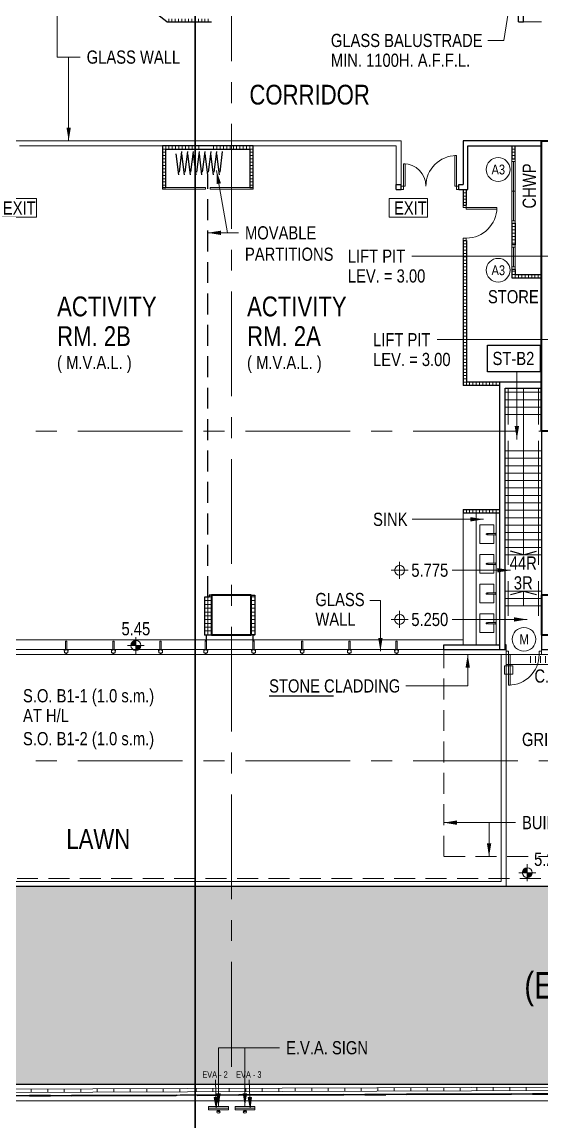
# Model space of a CAD drawing. Header units: millimetres. Extents: x 833576263 to 1668046980, y 817519639 to 1636103653.
# Drawn here: x 834008546 to 834024303, y 818025983 to 818059327 of the extents above; entities that cross this region are included whole.
import ezdxf
from ezdxf.enums import TextEntityAlignment as Align

# ---------------------------------------------------------------- set-up
doc = ezdxf.new("R2010")
doc.units = ezdxf.units.MM
doc.header["$LTSCALE"] = 100
doc.header["$MEASUREMENT"] = 0
for name, pattern in [('C160$0$DASHED', [19.05, 12.7, -6.35]), ('R_LINE_SEC$0$CENTER', [50.8, 31.75, -6.35, 6.35, -6.35]), ('R_P_Grid$0$CENTER', [50.8, 31.75, -6.35, 6.35, -6.35]), ('R_P_LG$0$Dash', [6.35, 3.175, -3.175]), ('R_P_LG$0$HIDDEN', [9.525, 6.35, -3.175]), ('R_P_LG$0$HIDDEN2', [4.7625, 3.175, -1.5875])]:
    doc.linetypes.add(name, pattern=pattern)
doc.layers.get('Defpoints').update_dxf_attribs({"color": 170})
for name, color, linetype in [('C160$0$EVA', 1, 'C160$0$DASHED'), ('R_LINE_SEC$0$M-REFE', 3, 'Continuous'), ('X-REF', 7, 'Continuous')]:
    doc.layers.add(name, color=color, linetype=linetype)
doc.layers.add('C_DWG1002P00L0LGGBP$0$C_UNDERLINE OR FSI', color=7, linetype='Continuous', true_color=0xf56e7d)
doc.layers.add('R_P_Grid$0$Defpoints-1', color=5, linetype='Continuous', plot=False)
for name, color, linetype, lineweight in [('R_P_Grid$0$RDA0251', 1, 'R_P_Grid$0$CENTER', 18), ('R_P_Grid$0$RDA9101_21A', 2, 'R_P_Grid$0$CENTER', 35), ('R_P_LG$0$4-LINE', 7, 'Continuous', 9), ('R_P_LG$0$6-WIND-CW', 1, 'Continuous', 18), ('R_P_LG$0$A-ANNO-KEYN', 8, 'Continuous', 9), ('R_P_LG$0$RDA0321', 7, 'Continuous', 18), ('R_P_LG$0$RDA0322', 1, 'Continuous', 18), ('R_P_LG$0$RDA04011', 4, 'Continuous', 25), ('R_P_LG$0$RDA04031', 3, 'Continuous', 25), ('R_P_LG$0$RDA0502', 4, 'Continuous', 25), ('R_P_LG$0$RDA0506', 7, 'Continuous', 18), ('R_P_LG$0$RDA0621', 7, 'Continuous', 13), ('R_P_LG$0$RDA0624', 7, 'Continuous', 13), ('R_P_LG$0$RDA2141', 6, 'Continuous', 13), ('R_P_LG$0$RDA2142', 1, 'Continuous', 18), ('R_P_LG$0$RDA2202', 3, 'Continuous', 25), ('R_P_LG$0$RDA2203', 11, 'Continuous', 25), ('R_P_LG$0$RDA2301', 7, 'Continuous', 18), ('R_P_LG$0$RDA2302', 7, 'R_P_LG$0$HIDDEN', 18), ('R_P_LG$0$RDA2401', 1, 'Continuous', 18), ('R_P_LG$0$RDA2804S', 2, 'Continuous', 35), ('R_P_LG$0$RDA3151', 1, 'Continuous', 18), ('R_P_LG$0$RDA4401', 1, 'Continuous', 18), ('R_P_LG$0$RDA4701', 7, 'Continuous', 18), ('R_P_LG$0$RDA4702', 6, 'Continuous', 18), ('R_P_LG$0$RDA5803', 1, 'Continuous', 20), ('R_P_LG$0$RDA7101', 1, 'Continuous', 18), ('R_P_LG$0$RDA7202', 1, 'Continuous', 13), ('R_P_LG$0$RDA7401', 4, 'Continuous', 18), ('R_P_LG$0$RDA8201', 7, 'Continuous', 18), ('R_WKCD_PARK$0$RDA9801', 7, 'Continuous', 18)]:
    doc.layers.add(name, color=color, linetype=linetype, lineweight=lineweight)
doc.layers.add('R_P_LG$0$UN-PLOT', color=7, linetype='Continuous', lineweight=18, plot=False)
doc.styles.add('R_P_LG$0$Arial', font='arial.ttf', dxfattribs={"width": 0.8})
doc.styles.add('R_P_LG$0$Arial_2', font='arial.ttf', dxfattribs={"width": 0.8, "height": 200})
doc.styles.add('R_P_LG$0$Arial_3', font='arial.ttf', dxfattribs={"width": 0.8, "height": 800})
doc.styles.add('R_P_LG$0$romans', font='arial.ttf', dxfattribs={"width": 0.8})
doc.dimstyles.new('R_P_LG$0$M_200LA', dxfattribs={"dimscale": 200, "dimtxt": 2.5, "dimasz": 2, "dimexe": 0.8, "dimexo": 0, "dimgap": 0.75, "dimtad": 1, "dimdec": 0, "dimrnd": 1, "dimzin": 12, "dimdsep": 46, "dimtxsty": 'R_P_LG$0$romans', "dimcen": 2, "dimdle": 1, "dimclrd": 7, "dimclre": 7, "dimclrt": 4, "dimaunit": 1, "dimadec": 3, "dimazin": 0, "dimtfac": 1, "dimtdec": 0, "dimtix": 1, "dimtmove": 2, "dimatfit": 3, "dimfxl": 1, "dimtolj": 1, "dimlwd": 18, "dimlwe": 18, "dimarcsym": 0})

# ---------------------------------------------------------------- blocks, each defined once
blk = doc.blocks.new('R_P_Grid')
at = {"layer": 'R_P_Grid$0$Defpoints-1'}
blk.add_lwpolyline([(834116993, 818077298.7), (834126573.4, 818091401.7), (834130474, 818097143.7), (834143758.4, 818116699.7), (833974486.8, 818116699.7, 0.0534924), (833969964, 818084413.7), (833969890, 818040226.7), (833984641, 818026700), (834067586.5, 818026987.1), (834108001, 818027127, -0.1498646)], format="xyb", close=True, dxfattribs=at)
at = {"layer": 'R_P_Grid$0$RDA0251'}
for p, q in [((834014890, 818027660), (834014890, 818124763.4)), ((833964515, 818046926.7), (834072885.2, 818046926.7)), ((833964515, 818036926.7), (834072885.2, 818036926.7))]:
    blk.add_line(p, q, dxfattribs=at)
at = {"layer": 'R_P_Grid$0$RDA9101_21A'}
blk.add_lwpolyline([(834116993, 818077298.7), (834130474, 818097143.7), (834143758.4, 818116699.7), (833974486.8, 818116699.7, 0.0534924), (833969964, 818084413.7), (833969890, 818040226.7), (833984641, 818026700), (834067586.5, 818026987.1), (834108001, 818027127, -0.1498646)], format="xyb", close=True, dxfattribs=at)
blk = doc.blocks.new('R_site')
at = {"layer": 'Defpoints', "flags": 128}
blk.add_lwpolyline([(834176136, 818164363), (834130474, 818097144), (834116993, 818077299), (834114839, 818072797), (834112948, 818068179), (834111324, 818063460), (834109974, 818058655), (834108902, 818053781), (834108111, 818048853), (834107605, 818043888), (834107384, 818038902), (834107449, 818033912), (834107801, 818028934), (834108000, 818027127), (833984641, 818026700), (833969890, 818040227), (833969928, 818062443), (833969964, 818084414), (833970930, 818097534), (833973343, 818111639), (833977020, 818125729), (833981574, 818138095)], dxfattribs=at)
blk = doc.blocks.new('R_WKCD_PARK')
at = {"layer": 'R_WKCD_PARK$0$RDA9801'}
for p, q in [((834066315, 818027127), (833996690, 818027127)), ((834065815, 818026627), (833997190, 818026627))]:
    blk.add_line(p, q, dxfattribs=at)
blk = doc.blocks.new('R_P_LG$0$P46A_Door-Passage-Single-Flush - 925 x 2500mm-4332658-LG_F _5_000 Mpd_')
at = {"layer": 'R_P_LG$0$RDA3151'}
for p, q in [((-537, 44), (-462, 44)), ((-537, -56), (-537, 44)), ((-462, 44), (-462, -56)), ((462, 44), (537, 44)), ((462, -56), (462, 44)), ((537, 44), (537, -56)), ((-462, -56), (-537, -56)), ((418, -56), (462, -56)), ((418, -981), (418, -56)), ((537, -56), (462, -56)), ((462, -56), (462, -981)), ((462, -981), (418, -981))]:
    blk.add_line(p, q, dxfattribs=at)
blk.add_arc((462, -56), 925, 180, 270, dxfattribs=at)
blk = doc.blocks.new('R_P_LG$0$P46A_Symb_EXIT')
at = {"layer": 'R_P_LG$0$RDA7101'}
for p, q in [((-2.61, -0.99), (-2.61, 1.81)), ((-2.61, 1.81), (3.2, 1.81)), ((3.2, 1.81), (3.2, -0.99)), ((3.2, -0.99), (-2.61, -0.99))]:
    blk.add_line(p, q, dxfattribs=at)
at = {"layer": 'R_P_LG$0$RDA7101', "insert": (-1.89, 1.39), "char_height": 2, "width": 6.157, "attachment_point": 1, "style": 'R_P_LG$0$Arial_3'}
blk.add_mtext('EXIT', dxfattribs=at)
blk = doc.blocks.new('R_P_LG$0$LMark-FFL-1')
h = blk.add_hatch(color=256)
h.paths.add_polyline_path([(0, 0.75, 0.414214), (-0.75, 0), (0, 0)])
h.paths.add_polyline_path([(0.75, 0), (0, 0), (0, -0.75, 0.414214)])
for p, q in [((-1.28, 0), (1.28, 0)), ((0, 1.28), (0, -1.28))]:
    blk.add_line(p, q)
blk.add_circle((0, 0), 0.75)
at = {"color": 7, "style": 'R_P_LG$0$romans', "width": 0.8}
blk.add_attdef('FFL', (1.03, 1.03), '', height=2, dxfattribs=at)
blk = doc.blocks.new('R_P_LG$0$P46A_Door-Passage-Single-Flush-with-Vision-Panel - 925 x 2500mm-5915135-LG_F _5_000 Mpd_')
at = {"layer": 'R_P_LG$0$RDA3151'}
for p, q in [((-537, 19), (-462, 19)), ((-537, -81), (-537, 19)), ((-462, 19), (-462, -81)), ((462, 19), (537, 19)), ((462, -81), (462, 19)), ((537, 19), (537, -81)), ((-462, -81), (-537, -81)), ((418, -81), (462, -81)), ((418, -1006), (418, -81)), ((537, -81), (462, -81)), ((462, -81), (462, -1006)), ((462, -1006), (418, -1006))]:
    blk.add_line(p, q, dxfattribs=at)
blk.add_arc((462, -81), 925, 180, 270, dxfattribs=at)
blk = doc.blocks.new('R_P_LG$0$AP_900_900')
at = {"layer": 'R_P_LG$0$RDA3151'}
for points in [[(-975, -84), (-900, -84), (-900, 16), (-975, 16)], [(-900, -34), (-900, 16), (0, 16), (0, -34)], [(0, -34), (0, 16), (900, 16), (900, -34)], [(900, -84), (975, -84), (975, 16), (900, 16)], [(-900, -84), (-900, -34), (0, -34), (0, -84)], [(0, -84), (0, -34), (900, -34), (900, -84)]]:
    blk.add_lwpolyline(points, close=True, dxfattribs=at)
blk = doc.blocks.new('R_P_LG$0$LMark-SFL-1')
for p, q in [((-1.28, 0), (1.28, 0)), ((0, 1.28), (0, -1.28))]:
    blk.add_line(p, q)
blk.add_circle((0, 0), 0.75)
at = {"color": 7, "style": 'R_P_LG$0$romans', "width": 0.8}
blk.add_attdef('SFL', (1.03, 1.03), '', height=2, dxfattribs=at)
blk = doc.blocks.new('R_P_LG$0$DD_925-675')
at = {"layer": 'R_P_LG$0$RDA3151'}
for points in [[(0, -100), (0, 0), (75, 0), (75, -100)], [(75, -775), (120, -775), (120, -100), (75, -100)], [(1675, -100), (1675, -1025), (1630, -1025), (1630, -100)], [(1750, -100), (1675, -100), (1675, 0), (1750, 0)]]:
    blk.add_lwpolyline(points, close=True, dxfattribs=at)
for centre, radius, start, end in [((75, -100), 675, 270, 0), ((1675, -100), 925, 180, 270)]:
    blk.add_arc(centre, radius, start, end, dxfattribs=at)
blk = doc.blocks.new('R_P_LG$0$A$C1CCC35F4')
at = {"layer": 'R_P_LG$0$RDA7401'}
for p, q in [((-700, -4000), (-700, 0)), ((-100, 0), (0, 0)), ((-100, -4000), (-100, 0)), ((0, 0), (0, -4000)), ((-595, -935), (-595, -365)), ((-595, -365), (-165, -365)), ((-110, -633), (-350, -633)), ((-350, -668), (-350, -633)), ((-165, -365), (-165, -633)), ((-100, -610), (-110, -610)), ((-110, -690), (-110, -610)), ((-165, -935), (-595, -935)), ((-350, -668), (-110, -668)), ((-165, -668), (-165, -935)), ((-110, -690), (-100, -690)), ((-595, -1835), (-595, -1265)), ((-595, -1265), (-165, -1265)), ((-165, -1265), (-165, -1532)), ((-110, -1532), (-350, -1532)), ((-350, -1567), (-350, -1532)), ((-350, -1567), (-110, -1567)), ((-165, -1567), (-165, -1835)), ((-100, -1510), (-110, -1510)), ((-110, -1590), (-110, -1510)), ((-110, -1590), (-100, -1590)), ((-165, -1835), (-595, -1835)), ((-595, -2735), (-595, -2165)), ((-595, -2165), (-165, -2165)), ((-165, -2165), (-165, -2433)), ((-110, -2433), (-350, -2433)), ((-350, -2468), (-350, -2433)), ((-350, -2468), (-110, -2468)), ((-165, -2468), (-165, -2735)), ((-100, -2410), (-110, -2410)), ((-110, -2490), (-110, -2410)), ((-110, -2490), (-100, -2490)), ((-165, -2735), (-595, -2735)), ((-595, -3635), (-595, -3065)), ((-595, -3065), (-165, -3065)), ((-110, -3332), (-350, -3332)), ((-350, -3367), (-350, -3332)), ((-165, -3065), (-165, -3332)), ((-100, -3310), (-110, -3310)), ((-110, -3390), (-110, -3310)), ((-165, -3635), (-595, -3635)), ((-350, -3367), (-110, -3367)), ((-165, -3367), (-165, -3635)), ((-110, -3390), (-100, -3390)), ((0, -4000), (-100, -4000))]:
    blk.add_line(p, q, dxfattribs=at)
blk.add_lwpolyline([(-700, -4000), (0, -4000), (0, 0), (-700, 0)], close=True, dxfattribs=at)
for centre, start, end in [((-380, -1550), 90, 270), ((-380, -1550), 270, 90), ((-380, -3350), 90, 270), ((-380, -3350), 270, 90)]:
    blk.add_arc(centre, 20, start, end, dxfattribs=at)
for centre, major_axis, start_param, end_param in [((-380, -650), (0, -20), 3.141593, 6.283185), ((-380, -650), (20, 0), 4.712389, 7.853982), ((-380, -2450), (0, -20), 3.141593, 6.283185), ((-380, -2450), (20, 0), 4.712389, 7.853982)]:
    blk.add_ellipse(centre, major_axis=major_axis, ratio=1, start_param=start_param, end_param=end_param, dxfattribs=at)
blk = doc.blocks.new('R_P_LG$0$P46A_EVA_POST_INDICATION SIGN - EVA-2 Two Side-10184191-LG_F _5_000 Mpd_')
at = {"layer": 'R_P_LG$0$4-LINE'}
for p, q in [((300, -30), (-300, -30)), ((-300, -30), (-300, -80)), ((-300, -80), (300, -80)), ((300, -80), (300, -30))]:
    blk.add_line(p, q, dxfattribs=at)
for start, end in [(0, 180), (180, 0)]:
    blk.add_arc((0, 0), 25, start, end, dxfattribs=at)
blk = doc.blocks.new('R_P_LG$0$P46A_EVA_POST_NO PARKING SIGN - EVA-3 Two Side-10180051-LG_F _5_000 Mpd_')
at = {"layer": 'R_P_LG$0$4-LINE'}
for p, q in [((300, -30), (-300, -30)), ((-300, -30), (-300, -80)), ((-300, -80), (300, -80)), ((300, -80), (300, -30))]:
    blk.add_line(p, q, dxfattribs=at)
for start, end in [(0, 180), (180, 0)]:
    blk.add_arc((0, 0), 25, start, end, dxfattribs=at)
blk = doc.blocks.new('R_P_LG$0$A$C2FB5719A')
at = {"layer": 'R_P_LG$0$A-ANNO-KEYN'}
for points in [[(834014433, 818026423), (834014476, 818026724), (834014370, 818026721)], [(834015458, 818026423), (834015501, 818026724), (834015395, 818026721)]]:
    blk.add_hatch(color=256, dxfattribs=at).paths.add_polyline_path(points, flags=0)
for p, q in [((834014433, 818026423), (834014405, 818027257)), ((834015458, 818026423), (834015430, 818027257)), ((834014476, 818026724), (834014370, 818026721)), ((834014370, 818026721), (834014433, 818026423)), ((834014433, 818026423), (834014476, 818026724)), ((834015501, 818026724), (834015395, 818026721)), ((834015395, 818026721), (834015458, 818026423)), ((834015458, 818026423), (834015501, 818026724))]:
    blk.add_line(p, q, dxfattribs=at)
at = {"layer": 'R_P_LG$0$4-LINE', "rotation": 180}
for name, p in [('R_P_LG$0$P46A_EVA_POST_INDICATION SIGN - EVA-2 Two Side-10184191-LG_F _5_000 Mpd_', (834014500, 818026321)), ('R_P_LG$0$P46A_EVA_POST_NO PARKING SIGN - EVA-3 Two Side-10180051-LG_F _5_000 Mpd_', (834015300, 818026321))]:
    blk.add_blockref(name, p, dxfattribs=at)
at = {"layer": 'R_P_LG$0$A-ANNO-KEYN', "char_height": 200, "width": 955.61, "attachment_point": 1, "style": 'R_P_LG$0$Arial_2'}
for s, insert in [('EVA - 2', (834014009, 818027523)), ('EVA - 3', (834015033, 818027523))]:
    blk.add_mtext(s, dxfattribs=dict(at, insert=insert))
blk = doc.blocks.new('R_P_LG$0$A$C42395E31')
at = {"layer": 'R_P_LG$0$4-LINE'}
blk.add_blockref('R_P_LG$0$A$C2FB5719A', (0, 0), dxfattribs=at)
blk = doc.blocks.new('R_P_LG$0$A$C75553344')
at = {"layer": 'Defpoints', "color": 5, "linetype": 'R_P_LG$0$HIDDEN2'}
blk.add_circle((0, 0), 25, dxfattribs=at)
at = {"layer": 'R_P_LG$0$RDA8201'}
blk.add_lwpolyline([(-300, 30), (300, 30), (300, 130), (-300, 130)], close=True, dxfattribs=at)
blk.add_circle((0, -25), 50, dxfattribs=at)
blk = doc.blocks.new('R_P_LG$0$AP_600')
at = {"layer": 'R_P_LG$0$RDA3151'}
for points in [[(0, 0), (75, 0), (75, 100), (0, 100)], [(75, 50), (75, 100), (675, 100), (675, 50)], [(75, 0), (75, 50), (675, 50), (675, 0)], [(675, 0), (750, 0), (750, 100), (675, 100)]]:
    blk.add_lwpolyline(points, close=True, dxfattribs=at)
blk = doc.blocks.new('R_P_LG$0$Rectangular Mullion - Steel Tee 300 x 120-9992588-LG_F _5_000 Mpd_')
at = {"layer": 'R_P_LG$0$6-WIND-CW'}
for p, q in [((-20, 134), (-20, 404)), ((-20, 404), (20, 404)), ((20, 404), (20, 134)), ((-60, 134), (-20, 134)), ((-60, 104), (-60, 134)), ((-54, 104), (-60, 104)), ((-54, 54), (-54, 104)), ((-14, 54), (-54, 54)), ((-14, 0), (-14, 54)), ((14, 0), (-14, 0)), ((54, 54), (14, 54)), ((14, 54), (14, 0)), ((20, 134), (60, 134)), ((60, 104), (54, 104)), ((54, 104), (54, 54)), ((60, 134), (60, 104))]:
    blk.add_line(p, q, dxfattribs=at)
blk = doc.blocks.new('R_LINE_SEC')
at = {"layer": 'R_LINE_SEC$0$M-REFE', "linetype": 'R_LINE_SEC$0$CENTER', "const_width": 50}
blk.add_lwpolyline([(834013790, 818022093), (834013790, 818120927)], dxfattribs=at)
blk = doc.blocks.new('C_DWG1002P00L0LGGBP')
at = {"layer": 'C_DWG1002P00L0LGGBP$0$C_UNDERLINE OR FSI'}
blk.add_line((834016034, 818038902), (834017988, 818038902), dxfattribs=at)
blk = doc.blocks.new('C160')
at = {"layer": 'C160$0$EVA', "flags": 128}
blk.add_lwpolyline([(834128.317, 818030.08, -0.145844), (834116.042, 818026.421), (834088.573, 818026.421, 0.016359), (834087.2, 818026.376, 0.046979), (834021.54, 818015.826, -0.056187), (833969.364, 818008.422, 0.405705), (833955.668, 817994.334), (833955.618, 817879.824), (833955.722, 817865.438), (833956.59, 817853.63, 0.118446), (833959.114, 817845.73, 0.022563), (833976.131, 817820.318, 0.150268), (833991.721, 817808.776, 0.0852), (834018.736, 817804.167, 0.061119), (834043.876, 817807.277, -0.46092), (834055.521, 817798.987, 0.31719), (834075.122, 817775.842, 0.09515), (834184.419, 817768.828, 0.2774), (834239.09, 817811.861), (834242.392, 817820.559, -0.510377), (834255.055, 817823.984), (834260.246, 817819.79, 0.373727), (834277.287, 817820.398, -0.373727), (834287.905, 817820.777), (834291.644, 817817.756), (834296.232, 817823.434), (834292.655, 817826.325, -0.414214), (834291.445, 817837.716), (834332.502, 817888.525, -0.350062), (834342.367, 817890.708, 0.102667), (834400.842, 817875.706, 0.100957), (834409.137, 817876.999), (834444.015, 817889.966, 0.332678), (834453.167, 817904.166), (834452.857, 817908.595, -0.155717), (834454.024, 817913.381), (834445.783, 817911.703, -0.115419), (834446.872, 817908.177), (834447.182, 817903.747, -0.332678), (834441.924, 817895.59), (834407.046, 817882.623, -0.100957), (834401.121, 817881.699, -0.051411), (834372.209, 817886.047), (834379.39, 817889.501, 0.162917), (834396.595, 817906.227), (834392.123, 817910.781, -0.179073), (834376.789, 817894.908), (834366.567, 817889.991, -0.199372), (834360.364, 817889.652, -0.049629), (834334.8, 817901.625), (834322.119, 817909.179), (834319.048, 817904.024), (834323.346, 817901.465, -0.45655), (834325.501, 817889.415), (834274.553, 817826.357, -0.414214), (834263.162, 817825.148), (834259.846, 817827.828, -0.2375), (834248.727, 817852.408, -0.000008), (834248.76, 817853.209), (834242.765, 817853.459, 0.000008), (834242.732, 817852.657, 0.098884), (834244.917, 817838.726, -0.341761), (834241.931, 817829.272, 0.151594), (834236.782, 817822.688), (834233.48, 817813.99, -0.2774), (834183.667, 817774.781, -0.09515), (834076.628, 817781.65, -0.220431), (834063.432, 817792.491, -0.264689), (834064.805, 817812.539, -0.098357), (834067.029, 817814.779, 0.140841), (834072.196, 817820.936), (834089.614, 817860.11, -0.147837), (834100.578, 817872.816, -0.410901), (834111.707, 817870.393, 0.031692), (834114.287, 817866.928, 0.252242), (834125.77, 817862.431, -0.125686), (834129.746, 817861.915), (834135.114, 817859.776), (834142.622, 817855.048), (834145.562, 817859.914), (834128.702, 817870.086, -0.390962), (834117.887, 817872.026, -0.013137), (834117.027, 817873.227, -0.385183), (834118.544, 817883.988, 0.012387), (834120.815, 817885.981, 0.008404), (834123.055, 817888.118), (834117.142, 817894.113, -0.038497), (834096.207, 817877.116, 0.137723), (834084.132, 817862.548), (834066.714, 817823.373, -0.191803), (834062.187, 817818.953), (834051.762, 817814.614, -0.446391), (834035.637, 817822.309, 0.118164), (834032.365, 817828.01), (834034.386, 817830.321), (834031.649, 817832.687, -0.153015), (834020.841, 817838.946), (834021.04, 817839.146), (834020.346, 817839.938), (834020.139, 817839.748, -0.076925), (834016.885, 817845.319), (834013.267, 817848.405), (834007.454, 817841.536, -0.399413), (834008.806, 817824.317), (834007.069, 817822.176), (834011.728, 817818.395), (834015.819, 817823.438, -1.550619), (834022.422, 817810.24, -0.009421), (834018.731, 817810.167, -0.052259), (834003.179, 817811.781, -0.032796), (833993.716, 817814.435, -0.150265), (833980.961, 817823.878, -0.022565), (833964.244, 817848.84, -0.118446), (833962.574, 817854.07), (833961.721, 817865.68), (833961.618, 817879.845), (833961.668, 817994.332, -0.405705), (833969.536, 818002.425, 0.056187), (834023.043, 818010.017, -0.046979), (834087.592, 818020.389, -0.016359), (834088.573, 818020.421), (834116.042, 818020.421, 0.146696), (834131.681, 818025.11, -0.021313), (834130.797, 818030.541, -0.021313)], format="xyb", dxfattribs=at)
blk = doc.blocks.new('R_P_LG')
at = {"layer": 'R_P_LG$0$RDA0621'}
h = blk.add_hatch(dxfattribs=at)
h.set_pattern_fill('_USER', color=256, scale=100, double=1, pattern_type=0)
h.set_pattern_definition([(0, (834014890, 818059426.7), (0, 100), []), (90, (834014890, 818059426.7), (-100, 6e-15), [])])
h.paths.add_polyline_path([(834014290, 818059326.7), (834012989.9999, 818059326.7), (834012989.9999, 818059426.7), (834014290, 818059426.7)])
h = blk.add_hatch(dxfattribs=at)
h.set_pattern_fill('_USER', color=256, scale=100, double=1, pattern_type=0)
h.set_pattern_definition([(0, (834012900, 818055476.7), (0, 100), []), (90, (834012900, 818055476.7), (-100, 6e-15), [])])
h.paths.add_polyline_path([(834013962.2801, 818055576.7), (834012800, 818055576.7), (834012800, 818054351.7), (834012900, 818054351.7), (834012900, 818055476.7), (834013962.2801, 818055476.7)])
h = blk.add_hatch(dxfattribs=at)
h.set_pattern_fill('_USER', color=256, scale=100, double=1, pattern_type=0)
h.set_pattern_definition([(0, (834015450, 818055476.7), (0, 100), []), (90, (834015450, 818055476.7), (-100, 6e-15), [])])
h.paths.add_polyline_path([(834015550, 818055576.7), (834014342.5, 818055576.7), (834014342.5, 818055476.7), (834015450, 818055476.7), (834015450, 818054351.7), (834015550, 818054351.7)])
h = blk.add_hatch(dxfattribs=at)
h.set_pattern_fill('_USER', color=256, scale=100, double=1, pattern_type=0)
h.set_pattern_definition([(0, (834023390, 818055576.7), (0, 100), []), (90, (834023390, 818055576.7), (-100, 6e-15), [])])
h.paths.add_polyline_path([(834023490, 818055576.7), (834023390, 818055576.7), (834023390, 818055176.7), (834023490, 818055176.7)])
h = blk.add_hatch(dxfattribs=at)
h.set_pattern_fill('_USER', color=256, scale=100, double=1, pattern_type=0)
h.set_pattern_definition([(0, (834022010, 818054251.7), (0, 100), []), (90, (834022010, 818054251.7), (-100, 6e-15), [])])
h.paths.add_polyline_path([(834022010, 818054251.7), (834021910, 818054251.7), (834021910, 818053776.7), (834022010, 818053776.7)])
h = blk.add_hatch(dxfattribs=at)
h.set_pattern_fill('_USER', color=256, scale=100, double=1, pattern_type=0)
h.set_pattern_definition([(0, (834023390, 818053226.7), (0, 100), []), (90, (834023390, 818053226.7), (-100, 6e-15), [])])
h.paths.add_polyline_path([(834023490, 818053226.7), (834023390, 818053226.7), (834023390, 818052576.7), (834023490, 818052576.7)])
h = blk.add_hatch(dxfattribs=at)
h.set_pattern_fill('_USER', color=256, scale=100, double=1, pattern_type=0)
h.set_pattern_definition([(0, (834022010, 818048406.7), (0, 100), []), (90, (834022010, 818048406.7), (-100, 6e-15), [])])
h.paths.add_polyline_path([(834023010, 818048406.7), (834022010, 818048406.7), (834022010, 818052701.7), (834021910, 818052701.7), (834021910, 818048306.7), (834023010, 818048306.7)])
h = blk.add_hatch(dxfattribs=at)
h.set_pattern_fill('_USER', color=256, scale=100, double=1, pattern_type=0)
h.set_pattern_definition([(0, (834023490, 818052876.7), (0, 100), []), (90, (834023490, 818052876.7), (-100, 6e-15), [])])
h.paths.add_polyline_path([(834024290, 818051676.7), (834023490, 818051676.7), (834023490, 818051826.7), (834023390, 818051826.7), (834023390, 818051576.7), (834024290, 818051576.7)])
h = blk.add_hatch(dxfattribs=at)
h.set_pattern_fill('_USER', color=256, scale=100, double=1, pattern_type=0)
h.set_pattern_definition([(0, (834022010, 818044551.7), (0, 100), []), (90, (834022010, 818044551.7), (-100, 6e-15), [])])
h.paths.add_polyline_path([(834023010, 818044551.7), (834021910, 818044551.7), (834021910, 818044451.7), (834023010, 818044451.7)])
h = blk.add_hatch(dxfattribs=at)
h.set_pattern_fill('_USER', color=256, scale=115, double=1, pattern_type=0)
h.set_pattern_definition([(0, (834014175, 818040751.7), (0, 115), []), (90, (834014175, 818040751.7), (-115, 7e-15), [])])
h.paths.add_polyline_path([(834014290, 818041951.7), (834014220, 818041951.7), (834014220, 818041891.7), (834014075, 818041891.7), (834014075, 818040751.7), (834014290, 818040751.7)])
h = blk.add_hatch(dxfattribs=at)
h.set_pattern_fill('_USER', color=256, scale=115, double=1, pattern_type=0)
h.set_pattern_definition([(0, (834015490, 818040751.7), (0, 115), []), (90, (834015490, 818040751.7), (-115, 7e-15), [])])
h.paths.add_polyline_path([(834015605, 818041951.7), (834015490, 818041951.7), (834015490, 818040751.7), (834015605, 818040751.7)])
at = {"layer": 'R_P_LG$0$RDA0624', "lineweight": 18}
h = blk.add_hatch(dxfattribs=at)
h.set_pattern_fill('DOTS', color=4, scale=90, angle=45, style=0)
h.set_pattern_definition([(45, (0, 0), (-50.513940681, 151.541822043), [0, -142.875])])
edge = h.paths.add_edge_path()
edge.add_arc((834065390, 818020126.7), 13000, 75, 90)
edge.add_line((834065390, 818033126.7), (833989233.5977, 818033126.7))
edge.add_arc((833989233.5977, 818040126.7), 7000, 227.47847394, 269.99999999, ccw=False)
edge.add_line((833984502.5276, 818034967.5358), (833978583.9299, 818040395.0234))
edge.add_arc((833983315, 818045554.1877), 7000, 180, 227.47847394, ccw=False)
edge.add_line((833976315, 818045554.1877), (833976315, 818098726.7))
edge.add_arc((833983314.9761, 818098726.7099), 6999.9761, 115.841715, 180.00008101, ccw=False)
edge.add_line((833980263.7812, 818105026.7), (834002230.1033, 818105026.7))
edge.add_line((834002230.1033, 818105026.7), (834002230.4132, 818116699.7))
edge.add_line((834002230.4132, 818116699.7), (833958315, 818116699.7))
edge.add_line((833958315, 818116699.7), (833958315, 818110699.7))
edge.add_line((833958315, 818110699.7), (833963315, 818110699.7))
edge.add_arc((833963315, 818103699.7), 7000, 0, 90, ccw=False)
edge.add_line((833970315, 818103699.7), (833970315, 818045554.1877))
edge.add_arc((833983315, 818045554.1877), 13000, 180, 227.47847393)
edge.add_line((833974528.727, 818035972.8826), (833980447.3247, 818030545.395))
edge.add_arc((833989233.5977, 818040126.7), 13000, 227.47847393, 270)
edge.add_line((833989233.5977, 818027126.7), (834065245.1822, 818027126.7))
edge.add_arc((834065245.1822, 818019026.7), 8100, 75, 90, ccw=False)
edge.add_line((834067341.6165, 818026850.6992), (834090782.7579, 818020569.6643))
edge.add_arc((834094147.4055, 818033126.7), 13000, 255, 270)
edge.add_line((834094147.4055, 818020126.7), (834118759.2741, 818020126.7))
edge.add_arc((834118759.2741, 818033126.7), 13000, 270, 282.26165437)
edge.add_line((834121520.1679, 818020423.257), (834124956.9903, 818021170.1963))
edge.add_arc((834126677.2395, 818013254.9741), 8100, 20.44433993, 102.26165437, ccw=False)
edge.add_arc((834190761.1764, 818035930.696), 59878.7776, 183.670517332, 199.356395537, ccw=False)
edge.add_line((834131005.2286, 818032097.3284), (834127870.7181, 818029996.4247))
edge.add_line((834127870.7181, 818029996.4247), (834126362.9837, 818029715.8154))
edge.add_arc((834117071.8823, 818047426.7), 20000, 270, 297.68143099, ccw=False)
edge.add_line((834117071.8823, 818027426.7), (834089164.0869, 818027426.7))
edge.add_arc((834089164.0869, 818033426.7), 6000, 255.00000001, 270, ccw=False)
edge.add_line((834087611.1726, 818027631.1451), (834068754.6476, 818032683.7357))
at = {"layer": 'R_P_LG$0$RDA4701'}
h = blk.add_hatch(dxfattribs=at)
h.set_pattern_fill('_USER', color=256, scale=150, angle=77.52488052, pattern_type=0)
h.set_pattern_definition([(90, (834064004.8, 818044300.67), (-150, 2e-08), [])])
h.paths.add_polyline_path([(834024937.5803, 818039901.7), (834024937.5803, 818040101.7), (834023912.5803, 818040101.7), (834023912.5803, 818039901.7)])
at = {"layer": 'Defpoints', "color": 5}
blk.add_lwpolyline([(834065390, 818033126.7), (833989233.5977, 818033126.7, -0.1876937965), (833984502.5276, 818034967.5358), (833978583.9299, 818040395.0234, -0.210179309), (833976315, 818045554.1877), (833976315, 818098726.7, -0.28749194), (833980263.7707, 818105026.7), (834002230.1033, 818105026.7), (834002230.4132, 818116699.7), (833983315, 818116699.7, -0.4153437442), (833976315.0521, 818123726.6999), (833970315, 818123726.6999), (833970315, 818045554.1877, 0.210179309), (833974528.727, 818035972.8826), (833980447.3247, 818030545.395, 0.1876937965), (833989233.5977, 818027126.7), (834065245.1822, 818027126.7, -0.0655434628)], format="xyb", dxfattribs=at)
at = {"layer": 'R_P_LG$0$4-LINE'}
for points in [[(834014075, 818040746.7), (834014133, 818040746.7), (834014133, 818040560.7), (834014093, 818040560.7), (834014093, 818040563.7), (834014130, 818040563.7), (834014130, 818040743.7), (834014075, 818040743.7)], [(834015605, 818040746.7), (834015545, 818040746.7), (834015545, 818040560.7), (834015585, 818040560.7), (834015585, 818040563.7), (834015548, 818040563.7), (834015548, 818040743.7), (834015605, 818040743.7)]]:
    blk.add_lwpolyline(points, close=True, dxfattribs=at)
at = {"layer": 'R_P_LG$0$RDA0502'}
blk.add_lwpolyline([(834022647, 818049527), (834024247, 818049527), (834024247, 818048727), (834022647, 818048727)], close=True, dxfattribs=at)
at = {"layer": 'R_P_LG$0$RDA0506'}
for centre in [(834022973.4825, 818054855.2155), (834022973.4825, 818051802.8197), (834023757, 818040614)]:
    blk.add_circle(centre, 360, dxfattribs=at)
at = {"layer": 'R_P_LG$0$RDA2141'}
for p, q in [((834008315, 818055726.7), (834020035, 818055726.7)), ((834008465, 818055576.7), (834019885, 818055576.7)), ((834019885, 818054401.7), (834019885, 818055576.7)), ((834020035, 818054401.7), (834020035, 818055726.7)), ((834020035, 818054401.7), (834019885, 818054401.7)), ((834005490, 818040301.7), (834021325, 818040301.7)), ((834005490, 818040151.7), (834021325, 818040151.7))]:
    blk.add_line(p, q, dxfattribs=at)
at = {"layer": 'R_P_LG$0$RDA2142'}
for p, q in [((834021325, 818040301.7), (834021325, 818040151.7)), ((834021325, 818040151.7), (834023215, 818040151.7)), ((834023215, 818040151.7), (834023215, 818040301.7)), ((834024290, 818040301.7), (834024290, 818040151.7)), ((834026065, 818040151.7), (834024290, 818040151.7))]:
    blk.add_line(p, q, dxfattribs=at)
at = {"layer": 'R_P_LG$0$RDA2202'}
for p, q in [((834023590, 818059326.7), (834023590, 818060346.7)), ((834023740, 818059326.7), (834023740, 818060346.7)), ((834023590, 818059326.7), (834023740, 818059326.7)), ((834024290, 818055726.7), (834021910, 818055726.7)), ((834021910, 818055726.7), (834021910, 818054401.7)), ((834022060, 818055576.7), (834024290, 818055576.7)), ((834022060, 818054251.7), (834022060, 818055576.7)), ((834019885, 818054401.7), (834020035, 818054401.7)), ((834019885, 818054251.7), (834019885, 818054401.7)), ((834019885, 818054251.7), (834020035, 818054251.7)), ((834020035, 818054251.7), (834020035, 818054401.7)), ((834021785, 818054401.7), (834021910, 818054401.7)), ((834021785, 818054251.7), (834021785, 818054401.7)), ((834021785, 818054251.7), (834022060, 818054251.7)), ((834023010, 818048406.7), (834023010, 818040301.7)), ((834024290, 818048406.7), (834023010, 818048406.7)), ((834023190, 818040301.7), (834023190, 818048226.7)), ((834023190, 818048226.7), (834024290, 818048226.7)), ((834024290, 818046926.7), (834024290, 818041951.7)), ((834024290, 818040751.7), (834024290, 818040301.7)), ((834021325, 818040451.7), (834023010, 818040451.7)), ((834021325, 818040301.7), (834021325, 818040451.7)), ((834021325, 818040301.7), (834023215, 818040301.7)), ((834023215, 818040451.7), (834023190, 818040451.7)), ((834023190, 818040451.7), (834023215, 818040451.7)), ((834023215, 818040301.7), (834023215, 818040451.7)), ((834024290, 818040301.7), (834026065, 818040301.7))]:
    blk.add_line(p, q, dxfattribs=at)
at = {"layer": 'R_P_LG$0$RDA2203'}
for p, q in [((834012932.6832, 818059326.7), (834011638.1148, 818060346.7)), ((834012932.6832, 818059326.7), (834014290, 818059326.7)), ((834023390, 818055576.7), (834023390, 818055176.7)), ((834023490, 818055176.7), (834023490, 818055576.7)), ((834023390, 818055176.7), (834023490, 818055176.7)), ((834021910, 818054251.7), (834021910, 818053776.7)), ((834022010, 818053776.7), (834022010, 818054251.7)), ((834021910, 818053776.7), (834022010, 818053776.7)), ((834023390, 818053226.7), (834023490, 818053226.7)), ((834023390, 818053226.7), (834023390, 818052576.7)), ((834023490, 818053226.7), (834023490, 818052576.7)), ((834021910, 818052701.7), (834021910, 818048306.7)), ((834021910, 818052701.7), (834022010, 818052701.7)), ((834022010, 818052701.7), (834022010, 818048406.7)), ((834023490, 818052576.7), (834023390, 818052576.7)), ((834023390, 818051826.7), (834023390, 818051576.7)), ((834023490, 818051826.7), (834023390, 818051826.7)), ((834023490, 818051826.7), (834023490, 818051676.7)), ((834023390, 818051576.7), (834024290, 818051576.7)), ((834023490, 818051676.7), (834024290, 818051676.7)), ((834023010, 818048306.7), (834021910, 818048306.7)), ((834023010, 818048406.7), (834022010, 818048406.7)), ((834021910, 818044551.7), (834021910, 818044451.7)), ((834021910, 818044551.7), (834023010, 818044551.7)), ((834021910, 818044451.7), (834023010, 818044451.7))]:
    blk.add_line(p, q, dxfattribs=at)
for points in [[(834012800, 818055576.7), (834012800, 818054306.7), (834012900, 818054306.7), (834012900, 818055476.7), (834015450, 818055476.7), (834015450, 818054306.7), (834015550, 818054306.7), (834015550, 818055576.7)], [(834014075, 818041891.7), (834014075, 818040751.7), (834014290, 818040751.7), (834014290, 818041951.7), (834014220, 818041951.7), (834014220, 818041891.7)], [(834015605, 818040751.7), (834015490, 818040751.7), (834015490, 818041951.7), (834015605, 818041951.7)]]:
    blk.add_lwpolyline(points, close=True, dxfattribs=at)
at = {"layer": 'R_P_LG$0$RDA2301'}
for p, q in [((834021910, 818044451.7), (834021910, 818040451.7)), ((834024290, 818041626.7), (834023190, 818041626.7)), ((834021910, 818040601.7), (834005490, 818040601.7)), ((834023065, 818040151.7), (834023065, 818033276.7)), ((834023215, 818040151.7), (834024170, 818040151.7)), ((834023215, 818040151.7), (834023215, 818033126.7)), ((834024215, 818040151.7), (834024290, 818040151.7)), ((833999790, 818033276.7), (834023065, 818033276.7)), ((833999640, 818033126.7), (834023215, 818033126.7))]:
    blk.add_line(p, q, dxfattribs=at)
at = {"layer": 'R_P_LG$0$RDA2302'}
blk.add_line((834021325, 818034026.7), (834021325, 818040151.7), dxfattribs=at)
blk.add_lwpolyline([(834008914.9086, 818106062.8842), (834006490, 818106062.8842), (834006490, 818102926.7), (834005490, 818102926.7), (834005490, 818103526.7), (833981090, 818103526.7), (833981090, 818102926.7), (833976556.6667, 818102926.7), (833976556.6667, 818102926.7), (833976556.6667, 818079326.7), (833979090, 818079326.7), (833979090, 818078326.7), (833974590, 818078326.7), (833974590, 818061526.7), (833979090, 818061526.7), (833979090, 818060526.7), (833976556.6667, 818060526.7), (833976556.6667, 818036926.7), (834006490, 818036925.7), (834006490, 818033366.1737), (834028290, 818033366.1737), (834028290, 818036926.7), (834030040, 818036926.7)], dxfattribs=at)
at = {"layer": 'R_P_LG$0$RDA2302', "flags": 128}
blk.add_lwpolyline([(834078399.6255, 818017741.4981, 0.5738868366), (834076782.2189, 818031982.5851, 0.104304094), (834067090, 818034026.7), (834021325, 818034026.7)], format="xyb", dxfattribs=at)
at = {"layer": 'R_P_LG$0$RDA2401'}
for p, q in [((834023280, 818047126.7), (834023280, 818048226.7)), ((834023740, 818043176.7), (834023740, 818048226.7)), ((834024200, 818047126.7), (834024200, 818048226.7)), ((834024290, 818048101.7), (834023190, 818048101.7)), ((834024290, 818047876.7), (834023190, 818047876.7)), ((834024290, 818047651.7), (834023190, 818047651.7)), ((834024290, 818047426.7), (834023190, 818047426.7)), ((834023280, 818042876.7), (834023280, 818046626.7)), ((834024200, 818042876.7), (834024200, 818046626.7)), ((834024290, 818046326.7), (834023190, 818046326.7)), ((834024290, 818046101.7), (834023190, 818046101.7)), ((834024290, 818045876.7), (834023190, 818045876.7)), ((834024290, 818045651.7), (834023190, 818045651.7)), ((834024290, 818045426.7), (834023190, 818045426.7)), ((834024290, 818045201.7), (834023190, 818045201.7)), ((834024290, 818044976.7), (834023190, 818044976.7)), ((834024290, 818044751.7), (834023190, 818044751.7)), ((834024290, 818044526.7), (834023190, 818044526.7)), ((834024290, 818044301.7), (834023190, 818044301.7)), ((834024290, 818044076.7), (834023190, 818044076.7)), ((834024290, 818043851.7), (834023190, 818043851.7)), ((834024290, 818043626.7), (834023190, 818043626.7)), ((834024290, 818043401.7), (834023190, 818043401.7)), ((834024290, 818043176.7), (834023190, 818043176.7)), ((834023280, 818041326.7), (834023280, 818042376.7)), ((834024200, 818041326.7), (834024200, 818042376.7)), ((834024290, 818042076.7), (834023190, 818042076.7)), ((834024290, 818041851.7), (834023190, 818041851.7)), ((834023740, 818041626.7), (834023740, 818042076.7)), ((834024290, 818041626.7), (834023190, 818041626.7))]:
    blk.add_line(p, q, dxfattribs=at)
at = {"layer": 'R_P_LG$0$RDA2401', "color": 3, "lineweight": 25}
for q in [(834023343.9704, 818043282.8158), (834024136.0296, 818043282.8158)]:
    blk.add_line((834023740, 818043176.7), q, dxfattribs=at)
blk.add_lwpolyline([(834023343.9704, 818041970.5842), (834023740, 818042076.7), (834024136.0296, 818041970.5842)], dxfattribs=at)
at = {"layer": 'R_P_LG$0$RDA2804S'}
for points in [[(834024290, 818055726.7), (834027590, 818055726.7), (834027590, 818055326.7), (834024790, 818055326.7), (834024790, 818047426.7), (834027590, 818047426.7), (834027590, 818046926.7), (834024290, 818046926.7)], [(834015490, 818041951.7), (834014290, 818041951.7), (834014290, 818040751.7), (834015490, 818040751.7)], [(834025490, 818041951.7), (834024290, 818041951.7), (834024290, 818040751.7), (834025490, 818040751.7)]]:
    blk.add_lwpolyline(points, close=True, dxfattribs=at)
at = {"layer": 'R_P_LG$0$RDA3151'}
blk.add_line((834024290, 818059326.7), (834023740, 818059326.7), dxfattribs=at)
for points in [[(834012800, 818054256.7), (834014105, 818054256.7), (834014105, 818054306.7), (834012800, 818054306.7)], [(834014245, 818054306.7), (834015550, 818054306.7), (834015550, 818054256.7), (834014245, 818054256.7)], [(834023163.5294, 818039562.7294), (834023163.5294, 818039815.6706), (834023416.4706, 818039815.6706), (834023416.4706, 818039562.7294)]]:
    blk.add_lwpolyline(points, close=True, dxfattribs=at)
at = {"layer": 'R_P_LG$0$RDA4701'}
blk.add_lwpolyline([(834023215, 818039851.7), (834029740, 818039851.7), (834029740, 818036051.9653), (834030040, 818036051.9653), (834030040, 818040151.7), (834023215, 818040151.7)], close=True, dxfattribs=at)
at = {"layer": 'R_P_LG$0$RDA4702'}
for p, q in [((834003262.4272, 818026964.5933), (834067562.377, 818027187.16)), ((834067574.4454, 818027087.2012), (834003262.8262, 818026864.5941)), ((834008825.5287, 818026883.8488), (834008825.1825, 818026983.8482)), ((834009325.5257, 818026885.5794), (834009325.1795, 818026985.5788)), ((834009825.5227, 818026887.3101), (834009825.1765, 818026987.3095)), ((834010325.5197, 818026889.0408), (834010325.1735, 818026989.0402)), ((834010825.5167, 818026890.7715), (834010825.1705, 818026990.7709)), ((834011325.5137, 818026892.5022), (834011325.1675, 818026992.5016)), ((834011825.5107, 818026894.2328), (834011825.1645, 818026994.2322)), ((834012325.5077, 818026895.9635), (834012325.1616, 818026995.9629)), ((834012825.5047, 818026897.6942), (834012825.1586, 818026997.6936)), ((834013325.5017, 818026899.4249), (834013325.1556, 818026999.4243)), ((834013825.4987, 818026901.1556), (834013825.1526, 818027001.155)), ((834014325.4957, 818026902.8862), (834014325.1496, 818027002.8856)), ((834014825.4927, 818026904.6169), (834014825.1466, 818027004.6163)), ((834015325.4897, 818026906.3476), (834015325.1436, 818027006.347)), ((834015825.4867, 818026908.0783), (834015825.1406, 818027008.0777)), ((834016325.4837, 818026909.809), (834016325.1376, 818027009.8084)), ((834016825.4807, 818026911.5396), (834016825.1346, 818027011.539)), ((834017325.4777, 818026913.2703), (834017325.1316, 818027013.2697)), ((834017825.4747, 818026915.001), (834017825.1286, 818027015.0004)), ((834018325.4717, 818026916.7317), (834018325.1256, 818027016.7311)), ((834018825.4688, 818026918.4624), (834018825.1226, 818027018.4618)), ((834019325.4658, 818026920.193), (834019325.1196, 818027020.1924)), ((834019825.4628, 818026921.9237), (834019825.1166, 818027021.9231)), ((834020325.4598, 818026923.6544), (834020325.1136, 818027023.6538)), ((834020825.4568, 818026925.3851), (834020825.1106, 818027025.3845)), ((834021325.4538, 818026927.1158), (834021325.1076, 818027027.1152)), ((834021825.4508, 818026928.8464), (834021825.1046, 818027028.8458)), ((834022325.4478, 818026930.5771), (834022325.1016, 818027030.5765)), ((834022825.4448, 818026932.3078), (834022825.0987, 818027032.3072)), ((834023325.4418, 818026934.0385), (834023325.0957, 818027034.0379)), ((834023825.4388, 818026935.7692), (834023825.0927, 818027035.7686))]:
    blk.add_line(p, q, dxfattribs=at)
at = {"layer": 'R_P_LG$0$RDA5803'}
for p, q in [((834065390, 818033126.7), (833989233.5977, 818033126.7)), ((833989233.5977, 818027126.7), (834065245.1822, 818027126.7))]:
    blk.add_line(p, q, dxfattribs=at)
at = {"layer": 'R_P_LG$0$RDA5803', "linetype": 'R_P_LG$0$Dash'}
blk.add_lwpolyline([(833978315, 818024126.7), (834060540, 818024126.7), (834060540, 818033126.7), (833978315, 818033126.7)], close=True, dxfattribs=at)
at = {"layer": 'R_P_LG$0$RDA7202', "color": 4, "linetype": 'R_P_LG$0$HIDDEN', "lineweight": 25}
for p, q in [((834013294.208, 818054698.311), (834013206.1288, 818055400.2322)), ((834013382.2872, 818055400.2322), (834013294.208, 818054698.311)), ((834013470.3664, 818054698.311), (834013382.2872, 818055400.2322)), ((834013558.4456, 818055400.2322), (834013470.3664, 818054698.311)), ((834013646.5248, 818054698.311), (834013558.4456, 818055400.2322)), ((834013734.604, 818055400.2322), (834013646.5248, 818054698.311)), ((834013822.6832, 818054698.311), (834013734.604, 818055400.2322)), ((834013910.7624, 818055400.2322), (834013822.6832, 818054698.311)), ((834013998.8416, 818054698.311), (834013910.7624, 818055400.2322)), ((834014086.9208, 818055400.2322), (834013998.8416, 818054698.311)), ((834014175, 818054698.311), (834014086.9208, 818055400.2322)), ((834014263.0792, 818055400.2322), (834014175, 818054698.311)), ((834014351.1584, 818054698.311), (834014263.0792, 818055400.2322)), ((834014439.2376, 818055400.2322), (834014351.1584, 818054698.311)), ((834014527.3168, 818054698.311), (834014439.2376, 818055400.2322)), ((834014615.396, 818055400.2322), (834014527.3168, 818054698.311)), ((834014175, 818041891.7), (834014175, 818054698.311))]:
    blk.add_line(p, q, dxfattribs=at)
at = {"layer": 'R_P_LG$0$6-WIND-CW', "extrusion": (0, 0, -1)}
for p in [(-834009885, 818040151.7), (-834011315, 818040151.7), (-834012745, 818040151.7), (-834014113, 818040151.7), (-834015565, 818040151.7), (-834017035, 818040151.7), (-834018465, 818040151.7), (-834019895, 818040151.7)]:
    blk.add_blockref('R_P_LG$0$Rectangular Mullion - Steel Tee 300 x 120-9992588-LG_F _5_000 Mpd_', p, dxfattribs=at)
at = {"layer": 'R_P_LG$0$RDA0321'}
ref = blk.add_blockref('R_P_LG$0$LMark-SFL-1', (834019986.8677, 818042707.3723, 0), dxfattribs=dict(at, xscale=200, yscale=200, zscale=200))
ref.add_attrib('SFL', '5.775', dxfattribs={"layer": '0', "color": 7, "height": 400, "style": 'R_P_LG$0$romans', "width": 0.8}).set_placement((834020902.2129, 818042707.3723), align=Align.MIDDLE)
ref = blk.add_blockref('R_P_LG$0$LMark-SFL-1', (834019986.8677, 818041217, 0), dxfattribs=dict(at, xscale=200, yscale=200, zscale=200))
ref.add_attrib('SFL', '5.250', dxfattribs={"layer": '0', "color": 7, "height": 400, "style": 'R_P_LG$0$romans', "width": 0.8}).set_placement((834020902.2129, 818041217), align=Align.MIDDLE)
at = {"layer": 'R_P_LG$0$RDA0322'}
ref = blk.add_blockref('R_P_LG$0$LMark-FFL-1', (834011995.9555, 818040427.6905), dxfattribs=dict(at, xscale=200, yscale=200, zscale=200))
ref.add_attrib('FFL', '5.45', dxfattribs={"layer": '0', "color": 7, "height": 400, "rotation": 0.00000095, "style": 'R_P_LG$0$romans', "width": 0.8}).set_placement((834011995.9555, 818040933.6905), align=Align.MIDDLE)
at = {"layer": 'R_P_LG$0$RDA0322', "xscale": 200, "yscale": 200, "zscale": 200}
blk.add_blockref('R_P_LG$0$LMark-FFL-1', (834023855.388, 818033539.3419), dxfattribs=at).add_auto_attribs({'FFL': '5.25'})
at = {"layer": 'R_P_LG$0$RDA3151', "xscale": -1, "rotation": 180}
blk.add_blockref('R_P_LG$0$DD_925-675', (834020035, 818054251.7), dxfattribs=at)
at = {"layer": 'R_P_LG$0$RDA3151', "rotation": 90}
for name, p in [('R_P_LG$0$AP_900_900', (834023406.35, 818054201.7)), ('R_P_LG$0$P46A_Door-Passage-Single-Flush-with-Vision-Panel - 925 x 2500mm-5915135-LG_F _5_000 Mpd_', (834021928.65, 818053239.2)), ('R_P_LG$0$AP_600', (834023490, 818051826.7))]:
    blk.add_blockref(name, p, dxfattribs=at)
at = {"layer": 'R_P_LG$0$RDA3151', "xscale": -1}
blk.add_blockref('R_P_LG$0$P46A_Door-Passage-Single-Flush - 925 x 2500mm-4332658-LG_F _5_000 Mpd_', (834023752.5, 818040208.05), dxfattribs=at)
at = {"layer": 'R_P_LG$0$RDA7101', "xscale": 200, "yscale": 200, "zscale": 200}
for p in [(834008343.5739, 818053610.5009), (834020195.3473, 818053610.5009)]:
    blk.add_blockref('R_P_LG$0$P46A_Symb_EXIT', p, dxfattribs=at)
at = {"layer": 'R_P_LG$0$RDA7401'}
blk.add_blockref('R_P_LG$0$A$C1CCC35F4', (834023010, 818044451.7), dxfattribs=at)
at = {"layer": 'R_P_LG$0$RDA8201'}
for p in [(834014500, 818026321.2474), (834015300, 818026321.2474)]:
    blk.add_blockref('R_P_LG$0$A$C75553344', p, dxfattribs=at)
at = {"layer": 'R_P_LG$0$UN-PLOT'}
blk.add_blockref('R_P_LG$0$A$C42395E31', (0, 0), dxfattribs=at)
at = {"layer": 'R_P_LG$0$RDA04011', "width": 0.8}
for s, style, p in [('GLASS BALUSTRADE', 'R_P_LG$0$Arial', (834017904.6265, 818058568)), ('GLASS WALL', 'R_P_LG$0$Arial', (834010505.937, 818058062.7998)), ('MIN. 1100H. A.F.F.L.', 'R_P_LG$0$Arial', (834017904.6265, 818057968)), ('MOVABLE', 'R_P_LG$0$Arial', (834015303, 818052736.1528)), ('PARTITIONS', 'R_P_LG$0$Arial', (834015301.6903, 818052087.9236)), ('LIFT PIT', 'R_P_LG$0$Arial', (834018419.1267, 818052029.2547)), ('LEV. = 3.00', 'R_P_LG$0$Arial', (834018419.1267, 818051429.2547)), ('LIFT PIT', 'R_P_LG$0$Arial', (834019183.6142, 818049497.5555)), ('LEV. = 3.00', 'R_P_LG$0$Arial', (834019183.6142, 818048897.5555)), ('GLASS ', 'R_P_LG$0$Arial', (834017436.2894, 818041620.6991)), ('WALL', 'R_P_LG$0$Arial', (834017436.2894, 818041025.0169)), ('STONE CLADDING', 'R_P_LG$0$romans', (834016033.966, 818039002)), ('BUILDING LINE ABOVE', 'R_P_LG$0$Arial', (834023696, 818034858.0074))]:
    blk.add_text(s, height=400, dxfattribs=dict(at, style=style)).set_placement(p)
at = {"layer": 'R_P_LG$0$RDA04011', "style": 'R_P_LG$0$Arial', "width": 0.8}
blk.add_text('C.C.', height=400, rotation=0.00000342, dxfattribs=at).set_placement((834024073.1395, 818039301.7))
at = {"layer": 'R_P_LG$0$RDA04011', "char_height": 400, "width": 4282.892327, "attachment_point": 1, "line_spacing_factor": 0.9, "style": 'R_P_LG$0$Arial'}
for s, insert in [('S.O. B1-1 (1.0 s.m.) AT H/L', (834008575.9077, 818039104.0757)), ('S.O. B1-2 (1.0 s.m.)', (834008575.9077, 818037803.1769))]:
    blk.add_mtext(s, dxfattribs=dict(at, insert=insert))
at = {"layer": 'R_P_LG$0$RDA04031', "style": 'R_P_LG$0$Arial', "width": 0.8}
for s, p in [('CORRIDOR', (834015435.8874, 818056824.2581)), ('LAWN', (834009889, 818034261.4903))]:
    blk.add_text(s, height=600, dxfattribs=at).set_placement(p)
at = {"layer": 'R_P_LG$0$RDA04031', "color": 4, "lineweight": 25, "style": 'R_P_LG$0$Arial', "width": 0.8}
blk.add_text('CHWP', height=400, rotation=90, dxfattribs=at).set_placement((834024116.4492, 818053673.4442))
for p in [(834009609.153, 818048805.1191), (834015366.019, 818048805.1191)]:
    blk.add_text('( M.V.A.L. )', height=400, dxfattribs=at).set_placement(p)
at = {"layer": 'R_P_LG$0$RDA04031', "color": 3, "style": 'R_P_LG$0$romans', "width": 0.8}
blk.add_text('(E.V.A. / THOROUGHFARE)', height=800, rotation=0.00082869, dxfattribs=at).set_placement((834023766.4245, 818029725.4204))
at = {"layer": 'R_P_LG$0$RDA04031', "color": 4, "char_height": 400, "attachment_point": 1, "line_spacing_factor": 0.9, "style": 'R_P_LG$0$Arial'}
for s, insert, width in [('STORE', (834022664.8662, 818051200.6877), 2178.470481), ('SINK', (834019183.6142, 818044452), 2178.470481), ('GRILL TYPE DRAIN', (834023696, 818037778.7732), 4061.782779)]:
    blk.add_mtext(s, dxfattribs=dict(at, insert=insert, width=width))
at = {"layer": 'R_P_LG$0$RDA04031', "char_height": 600, "attachment_point": 1, "line_spacing_factor": 0.9, "style": 'R_P_LG$0$Arial'}
for s, insert, width in [('ACTIVITY RM. 2B', (834009609.153, 818051005.1191), 3305.966096), ('ACTIVITY RM. 2A', (834015366.019, 818051005.1191), 3193.860707)]:
    blk.add_mtext(s, dxfattribs=dict(at, insert=insert, width=width))
at = {"layer": 'R_P_LG$0$RDA0502', "style": 'R_P_LG$0$Arial', "width": 0.8}
blk.add_text('ST-B2', height=400, dxfattribs=at).set_placement((834022803.2537, 818048928.6277))
at = {"layer": 'R_P_LG$0$RDA0506', "color": 0, "lineweight": 15, "style": 'R_P_LG$0$romans', "width": 0.8}
for s, p in [('A3', (834022978.4825, 818054855.2155)), ('A3', (834022978.4825, 818051802.8197)), ('M', (834023762, 818040614))]:
    blk.add_text(s, height=300, dxfattribs=at).set_placement(p, align=Align.MIDDLE)
at = {"layer": 'R_P_LG$0$RDA4401', "style": 'R_P_LG$0$romans', "width": 0.8}
for s, p in [('44R', (834023734.8452, 818042927.3627)), ('3R', (834023734.8452, 818042326.0373))]:
    blk.add_text(s, height=400, dxfattribs=at).set_placement(p, align=Align.MIDDLE)
at = {"layer": 'R_P_LG$0$RDA8201', "color": 4, "lineweight": 25, "style": 'R_P_LG$0$Arial', "width": 0.8}
blk.add_text('E.V.A. SIGN', height=400, dxfattribs=at).set_placement((834016546.9393, 818028033.9609))
at = {"layer": 'R_P_LG$0$RDA0321'}
for points, override in [([(834023353, 818042707.3723), (834021578, 818042707.3723)], {"dimtad": 0}), ([(834023853, 818041217), (834021578, 818041217)], {"dimgap": 0.75, "dimtad": 0})]:
    blk.add_leader(points, dimstyle='R_P_LG$0$M_200LA', override=override, dxfattribs=at)
at = {"layer": 'R_P_LG$0$RDA04011'}
for points, override in [([(834023980, 818064221.7), (834023148.6265, 818058768), (834022665.6265, 818058768)], {"dimgap": 0.75, "dimtad": 0}), ([(834009612.7558, 818061541.7), (834009612.7558, 818058262.7998), (834010305.937, 818058262.7998)], {"dimgap": 0.75, "dimtad": 0}), ([(834009959.3464, 818055726.7), (834009959.3464, 818058262.7998), (834010305.937, 818058262.7998)], {"dimgap": 0.75, "dimtad": 0}), ([(834014440.153, 818054821), (834014771.5765, 818052936.1528), (834015103, 818052936.1528)], {"dimtad": 0}), ([(834014175, 818052936.1528), (834015103, 818052936.1528)], {"dimtad": 0}), ([(834019406.7323, 818040251.7), (834019406.7323, 818041793.5717), (834019087, 818041793.5717)], {"dimgap": 0.75, "dimtad": 0}), ([(834022052, 818040151.7), (834022052, 818039202), (834020172, 818039202)], {"dimgap": 0.75, "dimtad": 0}), ([(834021325, 818035058.0074), (834023496, 818035058.0074)], {"dimgap": 0.75, "dimtad": 0}), ([(834022698.6812, 818034026.7), (834022698.6812, 818035058.0074), (834023496, 818035058.0074)], {"dimgap": 0.75, "dimtad": 0})]:
    blk.add_leader(points, dimstyle='R_P_LG$0$M_200LA', override=override, dxfattribs=at)
for points in [[(834025822.2957, 818052229.2547), (834020363.3181, 818052229.2547)], [(834025844.447, 818049697.5555), (834021127.8056, 818049697.5555)]]:
    blk.add_leader(points, dimstyle='R_P_LG$0$M_200LA', dxfattribs=at)
at = {"layer": 'R_P_LG$0$RDA04031', "color": 4}
blk.add_leader([(834022531.9074, 818044252), (834020368.6556, 818044252)], dimstyle='R_P_LG$0$M_200LA', override={"dimgap": 0.75, "dimtad": 0}, dxfattribs=at)
at = {"layer": 'R_P_LG$0$RDA0502'}
blk.add_leader([(834023541, 818046676), (834023541, 818048727)], dimstyle='R_P_LG$0$M_200LA', override={"dimgap": 0.75, "dimtad": 0}, dxfattribs=at)
at = {"layer": 'R_P_LG$0$RDA8201'}
for points in [[(834014500, 818026451.2474), (834014500, 818028233.9609), (834016346.9393, 818028233.9609)], [(834015300, 818026451.2474), (834015300, 818028233.9609), (834016346.9393, 818028233.9609)]]:
    blk.add_leader(points, dimstyle='R_P_LG$0$M_200LA', override={"dimgap": 0.75, "dimtad": 0}, dxfattribs=at)

msp = doc.modelspace()

# ---------------------------------------------------------------- block references
at = {"layer": 'X-REF'}
for name in ['R_P_Grid', 'C_DWG1002P00L0LGGBP']:
    msp.add_blockref(name, (0, 0), dxfattribs=at)

# ---------------------------------------------------------------- next in the draw order: block references
msp.add_blockref('R_site', (0, 0), dxfattribs=at)

# ---------------------------------------------------------------- next in the draw order: block references
for name in ['R_WKCD_PARK', 'R_LINE_SEC']:
    msp.add_blockref(name, (0, 0), dxfattribs=at)

# ---------------------------------------------------------------- next in the draw order: block references
at = {"layer": 'X-REF', "xscale": 1000, "yscale": 1000, "zscale": 1000}
msp.add_blockref('C160', (0, 0), dxfattribs=at)

# ---------------------------------------------------------------- next in the draw order: block references
at = {"layer": 'X-REF'}
msp.add_blockref('R_P_LG', (0, 0), dxfattribs=at)

doc.saveas('drawing.dxf')
